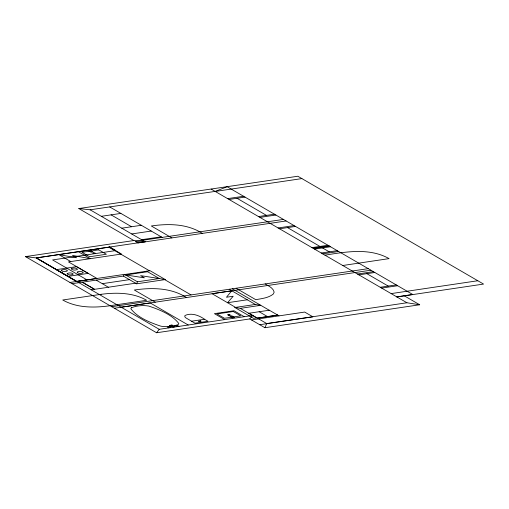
<?xml version="1.0" encoding="UTF-8"?>
<svg xmlns="http://www.w3.org/2000/svg" width="509" height="509" viewBox="0 0 509 509"><rect width="100%" height="100%" fill="white"/><g stroke="black" fill="none" stroke-linecap="round" stroke-linejoin="round"><path stroke-width="0.76" d="M72.081 283.691L123.343 276.088L136.654 283.818L137.373 281.801L159.342 278.538L165.304 279.568L150.028 270.699L124.883 274.478M133.861 240.534L78.8 208.556L90.125 209.803L145.173 241.775L133.861 240.534L25.45 256.612L156.581 332.759L249.779 318.939L264.903 327.72L266.735 323.559L406.926 302.766L419.69 304.764L404.197 295.767M123.343 276.088L124.565 274.364L137.462 281.782M156.581 332.759L159.228 329.31L252.75 315.44L249.779 318.939M94.967 253.603L95.38 253.399L95.119 253.005L92.816 253.088L94.566 253.66M78.8 208.556L297.854 176.241L483.55 284.079L396.88 296.932M90.125 209.803L215.161 191.403L227.148 186.727L412.742 294.501L396.778 296.868M215.237 191.448L301.907 178.595M101.329 216.312L120.881 213.411M227.599 198.625L243.563 196.258M229.031 199.458L244.994 197.091M121.778 228.185L141.324 225.283M131.704 233.949L151.256 231.048M258.496 216.567L274.459 214.2M259.927 217.4L275.891 215.033M141.61 239.701L161.181 236.812M283.437 219.411L135.318 241.381L137.99 242.933L286.109 220.963M145.173 241.775L36.298 257.923L25.45 256.612M278.105 227.956L294.068 225.589M279.536 228.789L295.5 226.422M69.962 282.457L124.565 274.364M125.723 274.968L147.604 271.723M311.96 247.616L327.93 245.249M313.124 248.29L329.088 245.923M313.391 248.449L329.355 246.082M314.556 249.124L330.519 246.757M102.296 283.672L129.464 279.645M321.255 253.018L337.219 250.644M322.687 253.845L338.65 251.478M108.411 287.229L135.585 283.195M91.206 289.806L94.464 289.328L82.21 282.209M324.977 255.174C345.967 251.777 369.534 247.597 389.092 258.623L342.754 265.501M136.654 283.818L165.304 279.568M111.7 306.698L368.223 268.65M121.193 307.22L150.18 302.919L188.215 325.009M114.366 308.244L370.896 270.203M357.433 274.027L373.402 271.653M358.864 274.854L374.828 272.487M247.285 299.788L227.542 302.715L233.179 296.244L226.473 297.237L231.78 290.779L212.056 293.706L235.591 307.385M234.834 307.5L255.327 304.458L260.78 305.317L240.286 308.359L234.834 307.5L253.565 318.373L256.727 317.909L240.286 308.359M380.248 287.273L396.212 284.906M381.674 288.1L397.637 285.734M191.543 321.211L204.573 319.277L208.003 321.268L194.972 323.202L185.9 317.896L184.792 316.802L184.945 315.523C191.454 312.456 199.076 315.351 204.573 319.277M248.748 313.27L269.318 310.223L279.047 315.866M391.147 293.604L477.817 280.745M171.889 326.25L172.767 326.123M172.252 326.46L167.525 327.16L168.689 327.834M173.13 326.333L177.819 325.633L178.983 326.314M251.522 319.951L304.687 312.062L312.895 316.827L259.724 324.717M264.903 327.72L419.69 304.764M159.342 278.538L140.624 275.649L144.397 277.838L125.659 274.93M90.29 258.655L72.526 255.423L76.573 257.77L58.872 254.64L70.77 261.55M109.702 247.03L109.308 246.941L121.517 254.036L68.48 261.9L96.933 278.423L76.681 281.432L36.298 257.917L109.766 247.037L115.817 250.555L52.612 259.927L87.058 279.931L76.49 281.458L36.298 257.917L159.228 329.31M237.016 198.275L266.474 215.383M287.521 227.606L319.945 246.432M322.534 247.94L329.24 251.828M366.849 273.67L388.227 286.09M211.184 189.093L406.926 302.766M202.372 233.383C187.337 223.693 168.473 223.464 151.332 225.983L171.857 237.907M265.202 283.927C268.529 286.058 273.231 287.833 274.16 292.115L273.371 293.979C268.491 298.013 261.804 298.541 255.798 299.693L236.087 288.247M109.709 206.921L162.18 237.398M111.108 214.862L131.551 226.734M232.339 288.8L269.236 310.236M229.177 289.271L255.327 304.458M259.145 311.731L267.524 316.598M248.965 313.239L266.735 323.559M244.218 316.687L233.987 310.744L214.435 313.646L224.666 319.582M108.786 247.17L149.449 270.782M164.725 279.651L191.034 294.927M146.687 271.195L159.342 278.538M186.498 297.549C171.126 287.661 151.854 287.445 134.344 290.015L155.277 302.181M78.424 251.739L90.322 258.655M176.776 325.792L177.94 326.466M96.176 280.122L108.455 287.254L94.674 289.297L82.42 282.177M174.288 327.007L171.896 325.06L169.484 325.416L173.41 327.134M168.6 327.001L169.796 327.675M67.245 273.575L67.175 273.937C68.709 275.21 71.362 275.216 73.092 274.281L73.162 273.912C71.629 272.639 68.976 272.633 67.245 273.575M77.285 272.086L77.209 272.449C78.742 273.721 81.395 273.727 83.126 272.792L83.202 272.423C81.669 271.157 79.016 271.144 77.285 272.086M61.462 270.209L61.385 270.578C62.919 271.844 65.572 271.857 67.303 270.915L67.379 270.553C65.839 269.28 63.192 269.274 61.462 270.209M71.495 268.72L71.425 269.089C72.959 270.355 75.612 270.368 77.343 269.426L77.413 269.064C75.879 267.791 73.226 267.785 71.495 268.72M131.443 307.697L130.819 308.696C137.417 317.578 150.594 322.814 160.978 326.212C166.685 327.166 172.799 326.6 178.201 324.564L178.824 323.565C172.22 314.683 159.043 309.44 148.66 306.049C142.953 305.095 136.838 305.661 131.443 307.697M169.885 325.461L172.347 325.238L169.885 325.461M229.68 315.033L228.223 314.861L229.68 315.033M94.827 253.329L93.37 253.151L94.827 253.329M230.233 315.103L228.617 315.338L227.669 314.791L229.285 314.556L230.233 315.103M177.043 326.237L177.348 326.123L177.043 326.237M169.287 327.3L169.809 327.325L169.287 327.3M90.347 250.371L88.394 250.663L91.06 252.209L93.013 251.923L90.347 250.371M98.746 249.843L82.019 252.324L89.622 256.74L106.349 254.258L98.746 249.843M76.541 266.652L56.404 269.636L68.009 276.381L88.152 273.39L76.541 266.652M101.145 294.304L62.741 299.998C76.471 307.799 93.001 307.932 108.258 305.973L146.662 300.278C132.932 292.478 116.402 292.344 101.145 294.304M233.262 311.514L216.968 313.926L224.444 318.271L240.738 315.854L233.262 311.514M231.9 315.943L229.941 316.235L232.613 317.788L234.566 317.495L231.9 315.943M200.521 320.918L198.453 321.224L199.025 321.561L201.1 321.249L200.521 320.918M277.698 315.09L257.35 318.106L277.755 315.122"/></g></svg>
